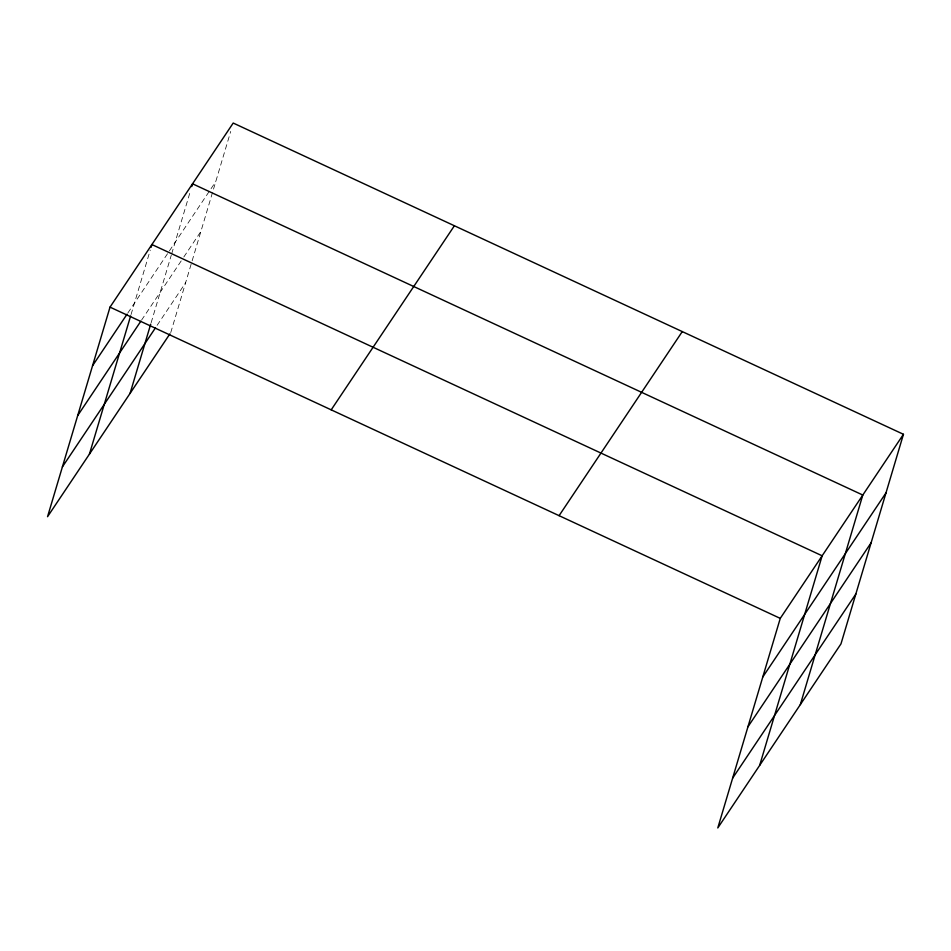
<?xml version="1.0" encoding="UTF-8"?>
<svg xmlns="http://www.w3.org/2000/svg" width="951" height="951" viewBox="0 0 951 951"><rect width="100%" height="100%" fill="white"/><g stroke="black" fill="none" stroke-linecap="round" stroke-linejoin="round"><path stroke-width="0.71" stroke-dasharray="4.75 3.57" d="M131.048 314.543L150.246 250.137M151.138 322.746L171.275 255.213M171.691 253.798L190.485 190.782M170.74 332.624L230.713 131.428M127.862 312.974L168.589 252.134M169.397 250.909L215.746 181.665M141.533 320.166L183.008 258.208M183.816 256.996L200.887 231.473M157.129 325.325L185.588 282.804"/><path stroke-width="1.43" d="M903.45 434.298L780.26 618.376L717.791 827.952L840.981 643.863L903.45 434.298L233.209 123.048L110.019 307.137L47.55 516.702L169.92 333.837M89.43 454.114L130.62 315.97M151.078 247.343L151.91 244.55L822.151 555.788L759.671 765.353M130.085 393.369L150.722 324.125M191.733 186.586L192.566 183.805L862.795 495.043L800.326 704.608M92.556 365.743L127.042 314.199M77.697 415.563L140.724 321.379M62.397 466.893L155.512 327.762M331.198 409.845L454.388 225.767M559.081 515.668L682.271 331.59M762.785 676.993L885.975 492.903M747.938 726.802L871.128 542.724M732.639 778.132L855.829 594.042M110.019 307.137L780.26 618.376"/></g></svg>
